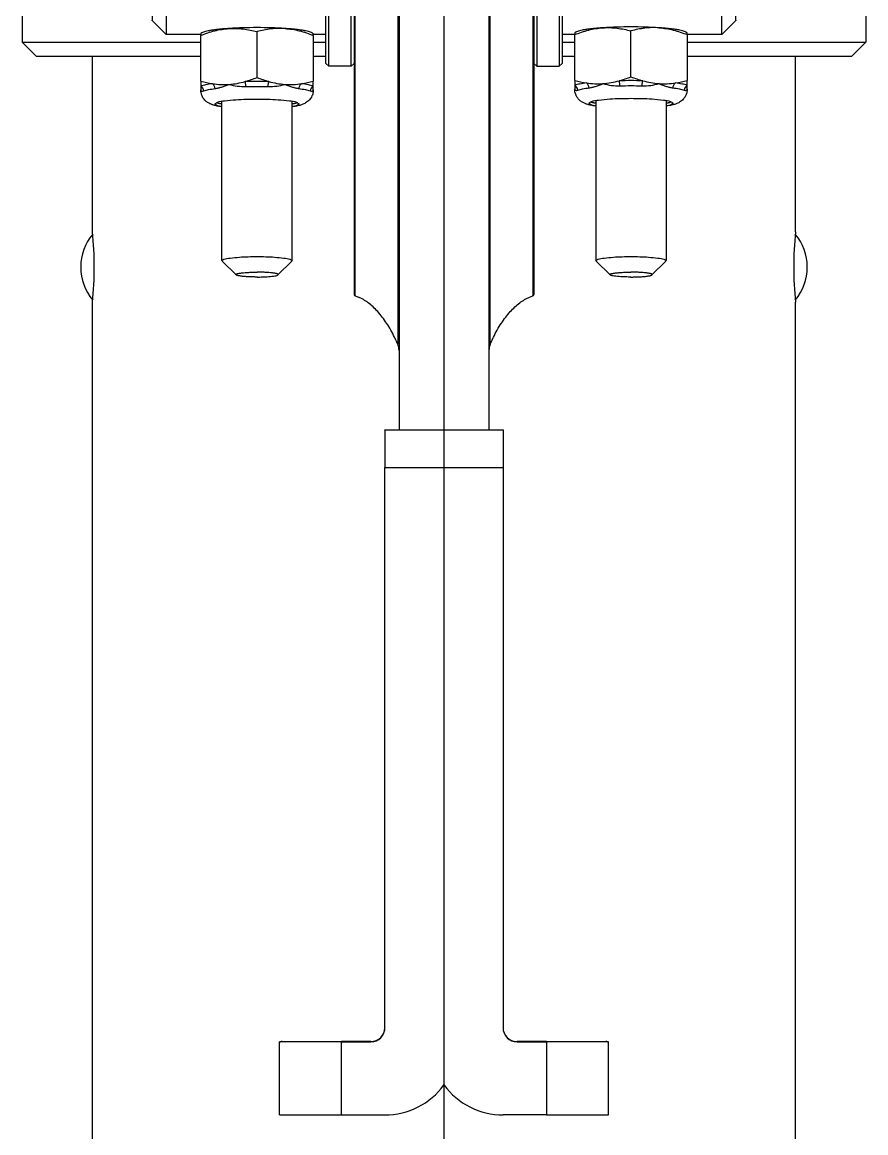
# Model space of a CAD drawing. Header units: millimetres. Extents: x -73584 to -37571, y -61249 to -50748.
# Drawn here: x -54564.3 to -54504.3, y -54487.4 to -54408.3 of the extents above; entities that cross this region are included whole.
import ezdxf

# ---------------------------------------------------------------- set-up
doc = ezdxf.new("R2010")
doc.units = ezdxf.units.MM
doc.header["$LTSCALE"] = 200
doc.linetypes.add('DOT_CENTER', pattern=[14, 12, -1, 0, -1])
doc.layers.add('1', color=7, linetype='Continuous')

# ---------------------------------------------------------------- blocks, each defined once
blk = doc.blocks.new('23-D0511-A_CLAMP-WASHER_Absen-M2_9__7', base_point=(459.095, -13.27))
at = {"color": 7, "linetype": 'Continuous'}
for p, q in [((459.295, -11.27), (459.095, -11.47)), ((459.095, -11.47), (461.245, -11.47)), ((459.095, -13.07), (459.095, -11.47)), ((459.295, -11.27), (459.8, -11.27)), ((459.8, -11.27), (461.345, -11.27)), ((461.245, -11.47), (461.345, -11.47)), ((461.345, -11.27), (464.8, -11.27)), ((461.345, -11.47), (466.095, -11.47)), ((464.8, -11.27), (465.1, -11.27)), ((465.1, -11.27), (466.095, -11.27)), ((466.095, -11.27), (472.895, -11.27)), ((466.095, -11.47), (470.945, -11.47)), ((470.945, -11.47), (473.095, -11.47)), ((472.895, -11.27), (473.095, -11.47)), ((473.095, -13.07), (473.095, -11.47)), ((459.095, -13.07), (461.245, -13.07)), ((459.295, -13.27), (459.095, -13.07)), ((466.095, -13.27), (459.295, -13.27)), ((461.245, -13.07), (461.345, -13.07)), ((461.345, -13.07), (466.095, -13.07)), ((466.095, -13.07), (470.945, -13.07)), ((471.487, -13.27), (466.095, -13.27)), ((470.945, -13.07), (473.095, -13.07)), ((471.591, -13.27), (471.487, -13.27)), ((472.383, -13.27), (471.591, -13.27)), ((472.895, -13.27), (472.383, -13.27)), ((472.895, -13.27), (473.095, -13.07))]:
    blk.add_line(p, q, dxfattribs=at)
at = {"layer": '1', "color": 1, "linetype": 'DOT_CENTER'}
blk.add_line((466.095, -42.42), (466.046, 2.074), dxfattribs=at)
blk = doc.blocks.new('23-D0511-A_CLAMP-WASHER_Absen-M2_9_2__12', base_point=(459.095, -28.07))
at = {"color": 7, "linetype": 'Continuous'}
for p, q in [((459.295, -26.07), (459.095, -26.27)), ((466.095, -26.07), (459.295, -26.07)), ((471.487, -26.07), (466.095, -26.07)), ((472.383, -26.07), (471.487, -26.07)), ((472.895, -26.07), (472.383, -26.07)), ((472.895, -26.07), (473.095, -26.27)), ((461.245, -26.27), (459.095, -26.27)), ((459.095, -26.27), (459.095, -27.87)), ((466.095, -26.27), (461.245, -26.27)), ((470.845, -26.27), (466.095, -26.27)), ((470.945, -26.27), (470.845, -26.27)), ((471.493, -26.27), (470.945, -26.27)), ((473.095, -26.27), (471.493, -26.27)), ((473.095, -26.27), (473.095, -27.87)), ((461.245, -27.87), (459.095, -27.87)), ((459.295, -28.07), (459.095, -27.87)), ((459.8, -28.07), (459.295, -28.07)), ((461.345, -28.07), (459.8, -28.07)), ((466.095, -27.87), (461.245, -27.87)), ((464.8, -28.07), (461.345, -28.07)), ((465.1, -28.07), (464.8, -28.07)), ((466.095, -28.07), (465.1, -28.07)), ((470.845, -27.87), (466.095, -27.87)), ((470.845, -28.07), (466.095, -28.07)), ((470.945, -27.87), (470.845, -27.87)), ((472.895, -28.07), (470.845, -28.07)), ((473.095, -27.87), (470.945, -27.87)), ((472.895, -28.07), (473.095, -27.87))]:
    blk.add_line(p, q, dxfattribs=at)
blk = doc.blocks.new('DEFAULT_5__13', base_point=(384.47, -31.37))
at = {"color": 7, "linetype": 'Continuous'}
for p, q in [((384.479, -7.97), (389.679, -7.97)), ((384.47, -12.38), (384.47, -15.47)), ((389.688, -14.47), (389.688, -12.38)), ((390.689, -15.47), (430.533, -15.47)), ((433.198, -15.47), (430.533, -15.47)), ((433.198, -15.47), (433.223, -15.47)), ((433.223, -15.47), (433.221, -16.47)), ((433.2, -22.87), (433.2, -16.47)), ((433.221, -22.87), (433.223, -23.87)), ((384.47, -26.96), (384.47, -23.87)), ((430.533, -23.87), (390.689, -23.87)), ((433.198, -23.87), (430.533, -23.87)), ((433.223, -23.87), (433.198, -23.87)), ((389.688, -26.96), (389.688, -24.87)), ((384.479, -31.365), (389.679, -31.37))]:
    blk.add_line(p, q, dxfattribs=at)
at = {"color": 140, "linetype": 'Continuous'}
for p, q in [((385.472, -12.38), (388.672, -12.38)), ((430.535, -16.47), (430.535, -22.87)), ((388.672, -26.96), (385.472, -26.96))]:
    blk.add_line(p, q, dxfattribs=at)
at = {"color": 7, "linetype": 'Continuous'}
for centre, radius, start, end in [((390.688, -14.47), 1, 180.00438, 270.00438), ((389.67, -15.47), 5.2, 179.99998, 233.871), ((389.67, -23.87), 5.2, 126.129, 180.00002), ((390.688, -24.87), 1, 89.99562, 179.99562)]:
    blk.add_arc(centre, radius, start, end, dxfattribs=at)
for points in [[(384.479, -7.97), (384.479, -7.971), (384.479, -7.977), (384.479, -7.984), (384.478, -7.998), (384.478, -8.034), (384.477, -8.084), (384.477, -8.172), (384.476, -8.284), (384.475, -8.419), (384.475, -8.574), (384.474, -8.749), (384.474, -8.94), (384.473, -9.146), (384.473, -9.364), (384.472, -9.592), (384.472, -10.067), (384.471, -10.554), (384.471, -11.039), (384.471, -11.394), (384.47, -11.737), (384.47, -12.067), (384.47, -12.38)], [(389.679, -7.97), (389.679, -7.971), (389.68, -7.979), (389.68, -7.987), (389.68, -8.004), (389.681, -8.047), (389.682, -8.106), (389.682, -8.208), (389.683, -8.337), (389.684, -8.489), (389.684, -8.698), (389.685, -8.933), (389.686, -9.187), (389.686, -9.455), (389.687, -9.734), (389.687, -10.209), (389.688, -10.684), (389.688, -11.145), (389.688, -11.585), (389.688, -11.997), (389.688, -12.38)], [(384.47, -26.96), (384.47, -27.273), (384.47, -27.603), (384.471, -27.946), (384.471, -28.301), (384.471, -28.786), (384.472, -29.273), (384.472, -29.748), (384.473, -29.976), (384.473, -30.194), (384.474, -30.4), (384.474, -30.591), (384.475, -30.766), (384.475, -30.921), (384.476, -31.056), (384.477, -31.168), (384.477, -31.256), (384.478, -31.306), (384.478, -31.342), (384.479, -31.354), (384.479, -31.358), (384.479, -31.364), (384.479, -31.365)], [(389.688, -26.96), (389.688, -27.343), (389.688, -27.755), (389.688, -28.195), (389.688, -28.656), (389.687, -29.131), (389.687, -29.606), (389.686, -29.885), (389.686, -30.153), (389.685, -30.407), (389.684, -30.642), (389.684, -30.851), (389.683, -31.003), (389.682, -31.132), (389.682, -31.234), (389.681, -31.293), (389.68, -31.336), (389.68, -31.35), (389.68, -31.356), (389.679, -31.368), (389.679, -31.37)]]:
    blk.add_spline(points, degree=3, dxfattribs=at)
blk = doc.blocks.new('DEFAULT_1__15', base_point=(457.344, -10.37))
at = {"color": 7, "linetype": 'Continuous'}
for p, q in [((457.682, -2.37), (457.544, -2.37)), ((458.024, -2.37), (457.682, -2.37)), ((458.024, -2.37), (459.8, -2.37)), ((459.8, -2.37), (460.808, -2.37)), ((460.808, -2.37), (461.287, -2.37)), ((458.289, -6.37), (460.542, -6.37)), ((457.544, -10.37), (457.682, -10.37)), ((457.682, -10.37), (458.024, -10.37)), ((459.8, -10.37), (458.024, -10.37)), ((460.808, -10.37), (459.8, -10.37)), ((461.287, -10.37), (460.808, -10.37))]:
    blk.add_line(p, q, dxfattribs=at)
for points in [[(457.344, -2.378), (457.35, -2.374), (457.356, -2.37)], [(457.356, -2.37), (457.379, -2.37), (457.403, -2.37)], [(457.426, -2.37), (457.414, -2.37), (457.403, -2.37)], [(457.455, -2.37), (457.44, -2.37), (457.426, -2.37)], [(457.544, -2.37), (457.528, -2.37), (457.513, -2.37), (457.482, -2.37), (457.455, -2.37)], [(461.345, -2.37), (461.318, -2.37), (461.287, -2.37)], [(461.423, -2.37), (461.405, -2.37), (461.386, -2.37), (461.367, -2.37), (461.345, -2.37)], [(457.403, -10.37), (457.414, -10.37), (457.426, -10.37)], [(457.426, -10.37), (457.44, -10.37), (457.455, -10.37)], [(457.455, -10.37), (457.484, -10.37), (457.513, -10.37), (457.527, -10.37), (457.544, -10.37)], [(461.287, -10.37), (461.344, -10.37), (461.386, -10.37), (461.405, -10.37), (461.423, -10.37)]]:
    blk.add_spline(points, degree=3, dxfattribs=at)
blk = doc.blocks.new('DEFAULT_2__17', base_point=(457.356, -36.97))
at = {"color": 7, "linetype": 'Continuous'}
for p, q in [((457.734, -28.97), (457.492, -28.97)), ((458.075, -28.97), (457.734, -28.97)), ((458.075, -28.97), (459.8, -28.97)), ((459.8, -28.97), (460.756, -28.97)), ((460.756, -28.97), (461.339, -28.97)), ((458.341, -32.97), (460.49, -32.97)), ((457.492, -36.97), (457.734, -36.97)), ((457.734, -36.97), (458.075, -36.97)), ((459.8, -36.97), (458.075, -36.97)), ((460.756, -36.97), (459.8, -36.97)), ((461.339, -36.97), (460.756, -36.97))]:
    blk.add_line(p, q, dxfattribs=at)
for points in [[(457.356, -28.97), (457.368, -28.972), (457.374, -28.97)], [(457.374, -28.97), (457.385, -28.973), (457.396, -28.978)], [(457.396, -28.978), (457.402, -28.974), (457.408, -28.97)], [(457.408, -28.97), (457.433, -28.97), (457.455, -28.97)], [(457.492, -28.97), (457.472, -28.97), (457.455, -28.97)], [(461.376, -28.97), (461.358, -28.97), (461.339, -28.97)], [(461.423, -28.97), (461.401, -28.97), (461.376, -28.97)], [(457.356, -36.97), (457.365, -36.97), (457.374, -36.97)], [(457.374, -36.97), (457.389, -36.97), (457.408, -36.97)], [(457.455, -36.97), (457.433, -36.97), (457.408, -36.97)], [(457.455, -36.97), (457.473, -36.97), (457.492, -36.97)], [(461.339, -36.97), (461.358, -36.97), (461.376, -36.97)], [(461.376, -36.97), (461.401, -36.97), (461.423, -36.97)]]:
    blk.add_spline(points, degree=3, dxfattribs=at)
blk = doc.blocks.new('DEFAULT_7__18', base_point=(461.339, -40.42))
at = {"color": 7, "linetype": 'Continuous'}
for p, q in [((462.345, 1.08), (461.345, 0.08)), ((462.345, 1.08), (462.37, 1.08)), ((464.8, 1.08), (462.37, 1.08)), ((465.1, 1.08), (464.8, 1.08)), ((468.3, 1.08), (465.1, 1.08)), ((469.82, 1.08), (468.3, 1.08)), ((469.845, 1.08), (469.82, 1.08)), ((469.845, 1.08), (470.845, 0.08)), ((470.813, 0.08), (461.345, 0.08)), ((461.345, -2.37), (461.345, 0.08)), ((470.845, 0.08), (470.813, 0.08)), ((470.845, -2.37), (470.845, 0.08)), ((470.845, -3.726), (470.845, -2.37)), ((470.845, -11.27), (470.845, -9.014)), ((461.345, -11.27), (461.345, -10.37)), ((470.845, -22.595), (470.845, -16.745)), ((461.339, -28.97), (461.345, -28.07)), ((470.845, -28.97), (470.845, -28.07)), ((470.845, -30.326), (470.845, -28.97)), ((470.845, -36.97), (470.845, -35.614)), ((461.345, -39.42), (461.339, -36.97)), ((470.845, -39.42), (470.845, -36.97)), ((461.345, -39.42), (470.813, -39.42)), ((462.345, -40.42), (461.345, -39.42)), ((469.845, -40.42), (470.845, -39.42)), ((470.813, -39.42), (470.845, -39.42)), ((462.37, -40.42), (462.345, -40.42)), ((462.37, -40.42), (464.8, -40.42)), ((464.8, -40.42), (465.1, -40.42)), ((465.1, -40.42), (468.3, -40.42)), ((468.3, -40.42), (469.82, -40.42)), ((469.82, -40.42), (469.845, -40.42))]:
    blk.add_line(p, q, dxfattribs=at)
for points in [[(470.821, -3.87), (470.839, -3.787), (470.845, -3.726)], [(470.845, -9.014), (470.839, -8.953), (470.821, -8.87)], [(470.821, -30.47), (470.839, -30.387), (470.845, -30.326)], [(470.845, -35.614), (470.839, -35.553), (470.821, -35.47)]]:
    blk.add_spline(points, degree=3, dxfattribs=at)
blk = doc.blocks.new('DEFAULT_8__20', base_point=(433.2, -26.07))
at = {"color": 7, "linetype": 'Continuous'}
for p, q in [((442.758, -13.361), (442.663, -13.584)), ((444.302, -13.27), (442.84, -13.27)), ((455.611, -13.27), (444.302, -13.27)), ((459.295, -13.27), (455.611, -13.27)), ((466.095, -13.27), (459.295, -13.27)), ((471.487, -13.27), (466.095, -13.27)), ((471.591, -13.27), (471.487, -13.27)), ((472.383, -13.27), (471.591, -13.27)), ((472.895, -13.27), (472.383, -13.27)), ((476.072, -13.27), (472.895, -13.27)), ((487.05, -13.27), (476.072, -13.27)), ((487.8, -13.27), (487.05, -13.27)), ((489.4, -13.27), (487.8, -13.27)), ((490.865, -13.27), (489.4, -13.27)), ((491.811, -13.27), (490.865, -13.27)), ((492.52, -13.27), (491.811, -13.27)), ((492.587, -13.27), (492.52, -13.27)), ((494.2, -13.27), (492.587, -13.27)), ((495.8, -13.27), (494.2, -13.27)), ((496.55, -13.27), (495.8, -13.27)), ((496.55, -13.27), (497.05, -13.27)), ((497.05, -13.27), (497.05, -16.47)), ((433.221, -16.47), (433.2, -16.47)), ((438.859, -16.47), (433.221, -16.47)), ((444.302, -16.47), (442.84, -16.47)), ((455.611, -16.47), (444.302, -16.47)), ((464.52, -16.47), (455.611, -16.47)), ((471.487, -16.47), (471.8, -16.47)), ((471.8, -16.47), (472.383, -16.47)), ((472.665, -16.47), (472.383, -16.47)), ((476.072, -16.47), (472.665, -16.47)), ((476.072, -16.47), (488.005, -16.47)), ((488.005, -16.47), (489.4, -16.47)), ((489.4, -16.47), (491.811, -16.47)), ((491.811, -16.47), (492.52, -16.47)), ((492.52, -16.47), (492.542, -16.47)), ((492.542, -16.47), (494.2, -16.47)), ((494.2, -16.47), (497.05, -16.47)), ((433.2, -22.87), (433.221, -22.87)), ((438.859, -22.87), (433.221, -22.87)), ((444.302, -22.87), (442.84, -22.87)), ((455.611, -22.87), (444.302, -22.87)), ((464.52, -22.87), (455.611, -22.87)), ((471.487, -22.87), (471.8, -22.87)), ((471.8, -22.87), (472.383, -22.87)), ((472.665, -22.87), (472.383, -22.87)), ((476.072, -22.87), (472.665, -22.87)), ((488.005, -22.87), (476.072, -22.87)), ((489.4, -22.87), (488.005, -22.87)), ((491.811, -22.87), (489.4, -22.87)), ((492.52, -22.87), (491.811, -22.87)), ((492.52, -22.87), (492.542, -22.87)), ((492.542, -22.87), (494.2, -22.87)), ((494.2, -22.87), (497.05, -22.87)), ((497.05, -26.07), (497.05, -22.87)), ((442.663, -25.756), (442.758, -25.98)), ((444.302, -26.07), (442.84, -26.07)), ((455.611, -26.07), (444.302, -26.07)), ((459.295, -26.07), (455.611, -26.07)), ((466.095, -26.07), (459.295, -26.07)), ((471.487, -26.07), (466.095, -26.07)), ((472.383, -26.07), (471.487, -26.07)), ((472.895, -26.07), (472.383, -26.07)), ((476.072, -26.07), (472.895, -26.07)), ((476.072, -26.07), (487.05, -26.07)), ((487.05, -26.07), (487.8, -26.07)), ((489.4, -26.07), (487.8, -26.07)), ((491.013, -26.07), (489.4, -26.07)), ((491.013, -26.07), (491.811, -26.07)), ((491.811, -26.07), (492.52, -26.07)), ((492.52, -26.07), (492.735, -26.07)), ((492.735, -26.07), (494.2, -26.07)), ((494.2, -26.07), (495.8, -26.07)), ((496.55, -26.07), (495.8, -26.07)), ((497.05, -26.07), (496.55, -26.07))]:
    blk.add_line(p, q, dxfattribs=at)
for centre, radius, start, end in [((438.872, -15.328), 1.142, 269.35372, 292.97819), ((471.493, -17.111), 0.641, 90.55571, 120.8367), ((464.525, -18.435), 1.235, 269.77204, 292.07279), ((464.525, -20.905), 1.235, 67.92721, 90.22796), ((438.872, -24.012), 1.142, 67.02181, 90.64629), ((471.493, -22.229), 0.641, 239.1633, 269.44429)]:
    blk.add_arc(centre, radius, start, end, dxfattribs=at)
for points in [[(442.84, -13.27), (442.829, -13.271), (442.819, -13.276), (442.808, -13.283), (442.798, -13.293), (442.788, -13.306), (442.778, -13.321), (442.768, -13.34), (442.758, -13.361)], [(439.8, -16.156), (440.321, -15.881), (440.801, -15.588), (441.238, -15.28), (441.627, -14.958), (441.966, -14.625), (442.252, -14.283), (442.485, -13.935), (442.663, -13.584)], [(439.318, -16.38), (439.379, -16.352), (439.441, -16.325), (439.502, -16.297), (439.562, -16.269), (439.622, -16.241), (439.682, -16.213), (439.741, -16.184), (439.8, -16.156)], [(470.845, -16.745), (470.885, -16.722), (470.925, -16.699), (470.965, -16.676), (471.005, -16.653), (471.045, -16.63), (471.085, -16.607), (471.125, -16.584), (471.165, -16.561)], [(464.989, -19.58), (465.775, -19.25), (466.547, -18.913), (467.304, -18.569), (468.045, -18.218), (468.77, -17.86), (469.479, -17.495), (470.17, -17.123), (470.845, -16.745)], [(464.989, -19.761), (465.775, -20.09), (466.547, -20.427), (467.304, -20.771), (468.045, -21.122), (468.77, -21.48), (469.479, -21.845), (470.17, -22.217), (470.845, -22.595)], [(470.845, -22.595), (470.885, -22.618), (470.925, -22.641), (470.965, -22.664), (471.005, -22.687), (471.045, -22.71), (471.085, -22.733), (471.125, -22.756), (471.165, -22.78)], [(439.318, -22.961), (439.379, -22.988), (439.441, -23.015), (439.502, -23.043), (439.562, -23.071), (439.622, -23.099), (439.682, -23.127), (439.741, -23.156), (439.8, -23.184)], [(439.8, -23.184), (440.321, -23.459), (440.801, -23.752), (441.238, -24.06), (441.627, -24.382), (441.966, -24.715), (442.252, -25.057), (442.485, -25.405), (442.663, -25.756)], [(442.758, -25.98), (442.768, -26), (442.778, -26.019), (442.788, -26.034), (442.798, -26.047), (442.808, -26.057), (442.819, -26.064), (442.829, -26.069), (442.84, -26.07)]]:
    blk.add_spline(points, degree=3, dxfattribs=at)
blk = doc.blocks.new('DEFAULT_6__22', base_point=(444.092, -35.47))
at = {"color": 7, "linetype": 'Continuous'}
for p, q in [((444.244, -4.88), (445.224, -3.887)), ((445.224, -3.887), (445.258, -3.87)), ((445.258, -3.87), (456.6, -3.87)), ((444.244, -7.86), (445.224, -8.853)), ((445.258, -8.87), (445.224, -8.853)), ((445.258, -8.87), (456.2, -8.87)), ((456.2, -8.87), (456.252, -8.87)), ((456.252, -8.87), (456.6, -8.87)), ((444.244, -31.48), (445.224, -30.487)), ((445.224, -30.487), (445.258, -30.47)), ((456.2, -30.47), (445.258, -30.47)), ((456.252, -30.47), (456.2, -30.47)), ((456.652, -30.47), (456.252, -30.47)), ((444.244, -34.46), (445.224, -35.453)), ((445.258, -35.47), (445.224, -35.453)), ((447.3, -35.47), (445.258, -35.47)), ((456.2, -35.47), (447.3, -35.47)), ((456.252, -35.47), (456.2, -35.47)), ((456.652, -35.47), (456.252, -35.47))]:
    blk.add_line(p, q, dxfattribs=at)
for points in [[(444.107, -5.761), (444.115, -5.618), (444.126, -5.474), (444.14, -5.335), (444.156, -5.204), (444.175, -5.088), (444.196, -4.992), (444.22, -4.922), (444.244, -4.88)], [(444.092, -6.37), (444.092, -6.303), (444.093, -6.233), (444.094, -6.16), (444.095, -6.085), (444.097, -6.007), (444.1, -5.927), (444.103, -5.845), (444.107, -5.761)], [(444.092, -6.37), (444.093, -6.557), (444.098, -6.763), (444.107, -6.985), (444.122, -7.214), (444.143, -7.436), (444.171, -7.632), (444.206, -7.78), (444.244, -7.86)], [(444.092, -32.97), (444.093, -32.783), (444.098, -32.577), (444.107, -32.355), (444.122, -32.126), (444.143, -31.904), (444.171, -31.708), (444.206, -31.56), (444.244, -31.48)], [(444.092, -32.97), (444.092, -33.037), (444.093, -33.107), (444.094, -33.18), (444.095, -33.255), (444.097, -33.333), (444.1, -33.413), (444.103, -33.495), (444.107, -33.579)], [(444.107, -33.579), (444.115, -33.722), (444.126, -33.866), (444.14, -34.005), (444.156, -34.136), (444.175, -34.252), (444.196, -34.348), (444.22, -34.419), (444.244, -34.46)]]:
    blk.add_spline(points, degree=3, dxfattribs=at)
blk = doc.blocks.new('23-B0027-A_CLAMP-HS-431-STAINLESS-STEEL__23', base_point=(384.47, -41.87))
for name, p in [('DEFAULT_7__18', (461.339, -40.42)), ('DEFAULT_1__15', (457.344, -10.37)), ('DEFAULT_6__22', (444.092, -35.47)), ('DEFAULT_5__13', (384.47, -31.37)), ('DEFAULT_8__20', (433.2, -26.07)), ('DEFAULT_2__17', (457.356, -36.97))]:
    blk.add_blockref(name, p)
blk = doc.blocks.new('23-A0267-A_CLAMP_STACKING_Absen_2__24', base_point=(384.47, -41.87))
for name, p in [('23-B0027-A_CLAMP-HS-431-STAINLESS-STEEL__23', (384.47, -41.87)), ('23-D0511-A_CLAMP-WASHER_Absen-M2_9__7', (459.095, -13.27)), ('23-D0511-A_CLAMP-WASHER_Absen-M2_9_2__12', (459.095, -28.07))]:
    blk.add_blockref(name, p)
blk = doc.blocks.new('DOWEL-PIN_DIN-7_Ø5h8x12_ALUMINUM_2__25', base_point=(442.456, -45.512))
at = {"color": 7, "linetype": 'Continuous'}
for start, end in [(229.82739, 270.00001), (270, 310.17262)]:
    blk.add_arc((444.8, -41.879), 3.633, start, end, dxfattribs=at)
blk = doc.blocks.new('DOWEL-PIN_DIN-7_Ø5h8x12_ALUMINUM_4__26', base_point=(442.456, 5.315))
at = {"color": 7, "linetype": 'Continuous'}
for start, end in [(90.00001, 130.17176), (49.82824, 89.99999)]:
    blk.add_arc((444.8, 2.539), 3.633, start, end, dxfattribs=at)
blk = doc.blocks.new('23-D0473-A_TUBE-1m-Ø50xS4-LADDER_STACKING_Absen__29', base_point=(-453.2, -44.67))
at = {"color": 7, "linetype": 'Continuous'}
for p, q in [((-422.7, 5.33), (442.3, 5.33)), ((447.3, 5.33), (459.8, 5.33)), ((459.8, 5.33), (459.8, 1.945)), ((459.8, 1.945), (459.8, 1.28)), ((459.8, 1.28), (459.8, -2.37)), ((459.8, -10.37), (459.8, -11.27)), ((459.8, -28.07), (459.8, -28.97)), ((459.8, -36.97), (459.8, -40.62)), ((459.8, -40.62), (459.8, -44.67)), ((-422.7, -44.67), (442.3, -44.67)), ((447.3, -44.67), (459.8, -44.67))]:
    blk.add_line(p, q, dxfattribs=at)
for centre, start, end in [((444.8, 30.33), 264.2893, 270), ((444.8, 30.33), 270, 275.7107), ((444.806, -69.668), 90.01413, 95.72504), ((444.794, -69.668), 84.27496, 89.98586)]:
    blk.add_arc(centre, 25.124, start, end, dxfattribs=at)
blk = doc.blocks.new('23-D0472-A_BACK-LADDER_STACKING_Absen__30', base_point=(-490.2, -49.67))
at = {"layer": '1', "color": 1, "linetype": 'DOT_CENTER'}
blk.add_line((511.8, -19.67), (-492.2, -19.67), dxfattribs=at)
blk = doc.blocks.new('23-D0471-A_MALE-KINGPIN_STACKING_Absen__31', base_point=(459.8, -49.67))
at = {"color": 7, "linetype": 'Continuous'}
for p, q in [((459.8, 9.33), (460.8, 10.33)), ((508.8, 10.33), (460.8, 10.33)), ((460.8, 10.33), (460.8, 2.691)), ((459.8, 9.33), (459.8, 5.33)), ((459.8, 5.33), (459.8, 1.945)), ((460.8, 2.691), (460.8, -2.37)), ((459.8, 1.945), (459.8, 1.28)), ((459.8, 1.28), (459.8, -2.37)), ((459.8, -10.37), (459.8, -11.27)), ((460.8, -10.37), (460.8, -11.27)), ((459.8, -28.07), (459.8, -28.97)), ((460.8, -28.07), (460.8, -28.97)), ((459.8, -36.97), (459.8, -40.62)), ((460.8, -36.97), (460.8, -49.67)), ((459.8, -40.62), (459.8, -44.67)), ((459.8, -44.67), (459.8, -48.67)), ((459.8, -48.67), (460.8, -49.67)), ((508.8, -49.67), (460.8, -49.67))]:
    blk.add_line(p, q, dxfattribs=at)
blk = doc.blocks.new('PH_23_LADDER-1m-KOLOM_STACKING_Absen__32', base_point=(-490.2, -49.67))
for name, p in [('23-D0472-A_BACK-LADDER_STACKING_Absen__30', (-490.2, -49.67)), ('23-D0471-A_MALE-KINGPIN_STACKING_Absen__31', (459.8, -49.67)), ('DOWEL-PIN_DIN-7_Ø5h8x12_ALUMINUM_4__26', (442.456, 5.315)), ('23-D0473-A_TUBE-1m-Ø50xS4-LADDER_STACKING_Absen__29', (-453.2, -44.67)), ('DOWEL-PIN_DIN-7_Ø5h8x12_ALUMINUM_2__25', (442.456, -45.512))]:
    blk.add_blockref(name, p)
blk = doc.blocks.new('23-A0235-B_WELDING-ASSEMBLY_LADDER-1m_STACKING_Absen__41', base_point=(-490.2, -49.67))
blk.add_blockref('PH_23_LADDER-1m-KOLOM_STACKING_Absen__32', (-490.2, -49.67))
blk = doc.blocks.new('23-D0511-A_CLAMP-WASHER_Absen-M2_9_2__42', base_point=(459.095, -13.27))
at = {"color": 7, "linetype": 'Continuous'}
for p, q in [((459.295, -11.27), (459.095, -11.47)), ((459.095, -11.47), (461.245, -11.47)), ((459.095, -13.07), (459.095, -11.47)), ((459.295, -11.27), (459.8, -11.27)), ((459.8, -11.27), (461.345, -11.27)), ((461.245, -11.47), (461.345, -11.47)), ((461.345, -11.27), (464.8, -11.27)), ((461.345, -11.47), (466.095, -11.47)), ((464.8, -11.27), (465.1, -11.27)), ((465.1, -11.27), (466.095, -11.27)), ((466.095, -11.27), (472.895, -11.27)), ((466.095, -11.47), (470.945, -11.47)), ((470.945, -11.47), (473.095, -11.47)), ((472.895, -11.27), (473.095, -11.47)), ((473.095, -13.07), (473.095, -11.47)), ((459.095, -13.07), (461.245, -13.07)), ((459.295, -13.27), (459.095, -13.07)), ((466.095, -13.27), (459.295, -13.27)), ((461.245, -13.07), (461.345, -13.07)), ((461.345, -13.07), (466.095, -13.07)), ((466.095, -13.07), (470.945, -13.07)), ((471.487, -13.27), (466.095, -13.27)), ((470.945, -13.07), (473.095, -13.07)), ((471.591, -13.27), (471.487, -13.27)), ((472.383, -13.27), (471.591, -13.27)), ((472.895, -13.27), (472.383, -13.27)), ((472.895, -13.27), (473.095, -13.07))]:
    blk.add_line(p, q, dxfattribs=at)
blk = doc.blocks.new('23-D0511-A_CLAMP-WASHER_Absen-M2_9__46', base_point=(459.095, -28.07))
at = {"color": 7, "linetype": 'Continuous'}
for p, q in [((459.295, -26.07), (459.095, -26.27)), ((466.095, -26.07), (459.295, -26.07)), ((471.487, -26.07), (466.095, -26.07)), ((472.383, -26.07), (471.487, -26.07)), ((472.895, -26.07), (472.383, -26.07)), ((472.895, -26.07), (473.095, -26.27)), ((461.245, -26.27), (459.095, -26.27)), ((459.095, -26.27), (459.095, -27.87)), ((466.095, -26.27), (461.245, -26.27)), ((470.845, -26.27), (466.095, -26.27)), ((470.945, -26.27), (470.845, -26.27)), ((471.493, -26.27), (470.945, -26.27)), ((473.095, -26.27), (471.493, -26.27)), ((473.095, -26.27), (473.095, -27.87)), ((461.245, -27.87), (459.095, -27.87)), ((459.295, -28.07), (459.095, -27.87)), ((459.8, -28.07), (459.295, -28.07)), ((461.345, -28.07), (459.8, -28.07)), ((466.095, -27.87), (461.245, -27.87)), ((464.8, -28.07), (461.345, -28.07)), ((465.1, -28.07), (464.8, -28.07)), ((466.095, -28.07), (465.1, -28.07)), ((470.845, -27.87), (466.095, -27.87)), ((470.845, -28.07), (466.095, -28.07)), ((470.945, -27.87), (470.845, -27.87)), ((472.895, -28.07), (470.845, -28.07)), ((473.095, -27.87), (470.945, -27.87)), ((472.895, -28.07), (473.095, -27.87))]:
    blk.add_line(p, q, dxfattribs=at)
blk = doc.blocks.new('DEFAULT_5__48', base_point=(384.47, -31.37))
at = {"color": 7, "linetype": 'Continuous'}
for p, q in [((384.479, -7.97), (389.679, -7.97)), ((384.47, -12.38), (384.47, -15.47)), ((389.67, -12.38), (389.67, -14.47)), ((389.688, -14.47), (389.688, -12.38)), ((390.67, -15.47), (390.689, -15.47)), ((390.689, -15.47), (430.533, -15.47)), ((433.198, -15.47), (430.533, -15.47)), ((433.198, -15.47), (433.223, -15.47)), ((433.2, -16.47), (433.198, -15.47)), ((433.223, -15.47), (433.221, -16.47)), ((433.221, -16.47), (433.2, -16.47)), ((433.2, -22.87), (433.2, -16.47)), ((433.198, -23.87), (433.2, -22.87)), ((433.2, -22.87), (433.221, -22.87)), ((433.221, -22.87), (433.223, -23.87)), ((384.47, -26.96), (384.47, -23.87)), ((390.689, -23.87), (390.67, -23.87)), ((430.533, -23.87), (390.689, -23.87)), ((433.198, -23.87), (430.533, -23.87)), ((433.223, -23.87), (433.198, -23.87)), ((389.67, -24.87), (389.67, -26.96)), ((389.688, -26.96), (389.688, -24.87)), ((384.479, -31.365), (389.679, -31.37))]:
    blk.add_line(p, q, dxfattribs=at)
at = {"color": 140, "linetype": 'Continuous'}
for p, q in [((384.47, -12.38), (385.472, -12.38)), ((385.472, -12.38), (388.672, -12.38)), ((388.672, -12.38), (389.67, -12.38)), ((389.688, -14.47), (389.67, -14.47)), ((430.533, -15.47), (430.535, -16.47)), ((430.535, -16.47), (430.535, -22.87)), ((430.535, -22.87), (430.533, -23.87)), ((389.67, -24.87), (389.688, -24.87)), ((385.472, -26.96), (384.47, -26.96)), ((388.672, -26.96), (385.472, -26.96)), ((389.67, -26.96), (388.672, -26.96))]:
    blk.add_line(p, q, dxfattribs=at)
at = {"color": 7, "linetype": 'Continuous'}
for centre, radius, start, end in [((390.67, -14.47), 1, 179.99994, 269.99994), ((390.688, -14.47), 1, 180.00438, 270.00438), ((389.67, -15.47), 5.2, 179.99998, 233.871), ((389.67, -23.87), 5.2, 126.129, 180.00002), ((390.67, -24.87), 1, 90.00006, 180.00006), ((390.688, -24.87), 1, 89.99562, 179.99562)]:
    blk.add_arc(centre, radius, start, end, dxfattribs=at)
for points in [[(384.479, -7.97), (384.479, -7.971), (384.479, -7.977), (384.479, -7.984), (384.478, -7.998), (384.478, -8.034), (384.477, -8.084), (384.477, -8.172), (384.476, -8.284), (384.475, -8.419), (384.475, -8.574), (384.474, -8.749), (384.474, -8.94), (384.473, -9.146), (384.473, -9.364), (384.472, -9.592), (384.472, -10.067), (384.471, -10.554), (384.471, -11.039), (384.471, -11.394), (384.47, -11.737), (384.47, -12.067), (384.47, -12.38)], [(389.67, -12.38), (389.67, -11.997), (389.67, -11.585), (389.671, -11.145), (389.671, -10.684), (389.671, -10.209), (389.672, -9.734), (389.673, -9.455), (389.673, -9.187), (389.674, -8.933), (389.674, -8.698), (389.675, -8.489), (389.677, -8.337), (389.68, -8.208), (389.682, -8.106), (389.681, -8.047), (389.68, -8.004), (389.68, -7.987), (389.68, -7.979), (389.679, -7.971), (389.679, -7.97)], [(389.679, -7.97), (389.679, -7.971), (389.68, -7.979), (389.68, -7.987), (389.68, -8.004), (389.681, -8.047), (389.682, -8.106), (389.682, -8.208), (389.683, -8.337), (389.684, -8.489), (389.684, -8.698), (389.685, -8.933), (389.686, -9.187), (389.686, -9.455), (389.687, -9.734), (389.687, -10.209), (389.688, -10.684), (389.688, -11.145), (389.688, -11.585), (389.688, -11.997), (389.688, -12.38)], [(384.47, -26.96), (384.47, -27.273), (384.47, -27.603), (384.471, -27.946), (384.471, -28.301), (384.471, -28.786), (384.472, -29.273), (384.472, -29.748), (384.473, -29.976), (384.473, -30.194), (384.474, -30.4), (384.474, -30.591), (384.475, -30.766), (384.475, -30.921), (384.476, -31.056), (384.477, -31.168), (384.477, -31.256), (384.478, -31.306), (384.478, -31.342), (384.479, -31.354), (384.479, -31.358), (384.479, -31.364), (384.479, -31.365)], [(389.679, -31.37), (389.679, -31.368), (389.68, -31.356), (389.68, -31.35), (389.68, -31.336), (389.681, -31.293), (389.682, -31.234), (389.68, -31.132), (389.677, -31.003), (389.675, -30.851), (389.674, -30.642), (389.674, -30.407), (389.673, -30.153), (389.673, -29.885), (389.672, -29.606), (389.671, -29.131), (389.671, -28.656), (389.671, -28.195), (389.67, -27.755), (389.67, -27.343), (389.67, -26.96)], [(389.688, -26.96), (389.688, -27.343), (389.688, -27.755), (389.688, -28.195), (389.688, -28.656), (389.687, -29.131), (389.687, -29.606), (389.686, -29.885), (389.686, -30.153), (389.685, -30.407), (389.684, -30.642), (389.684, -30.851), (389.683, -31.003), (389.682, -31.132), (389.682, -31.234), (389.681, -31.293), (389.68, -31.336), (389.68, -31.35), (389.68, -31.356), (389.679, -31.368), (389.679, -31.37)]]:
    blk.add_spline(points, degree=3, dxfattribs=at)
blk = doc.blocks.new('DEFAULT_2__50', base_point=(456.2, -10.37))
at = {"color": 7, "linetype": 'Continuous'}
for p, q in [((457.682, -2.37), (457.544, -2.37)), ((458.024, -2.37), (457.682, -2.37)), ((458.024, -2.37), (459.8, -2.37)), ((459.8, -2.37), (460.808, -2.37)), ((460.808, -2.37), (461.287, -2.37)), ((461.469, -2.451), (461.423, -2.37)), ((458.289, -6.37), (460.542, -6.37)), ((460.542, -6.37), (461.553, -6.37)), ((457.544, -10.37), (457.682, -10.37)), ((457.682, -10.37), (458.024, -10.37)), ((459.8, -10.37), (458.024, -10.37)), ((460.808, -10.37), (459.8, -10.37)), ((461.287, -10.37), (460.808, -10.37)), ((461.469, -10.289), (461.423, -10.37))]:
    blk.add_line(p, q, dxfattribs=at)
at = {"color": 140, "linetype": 'Continuous'}
for centre, radius, start, end in [((457.246, -2.087), 0.52, 280.92809, 326.97059), ((461.682, -5.476), 4.035, 164.0915, 181.44122), ((461.703, -7.261), 4.056, 178.60413, 195.86313), ((457.246, -10.653), 0.52, 33.02941, 79.07191)]:
    blk.add_arc(centre, radius, start, end, dxfattribs=at)
at = {"color": 7, "linetype": 'Continuous'}
for centre, radius, start, end in [((465.177, -4.289), 7.406, 164.9843, 171.62556), ((463.35, -4.019), 5.56, 171.63142, 183.61653), ((463.579, -3.96), 5.792, 184.05701, 195.72263), ((431.664, -6.299), 30.173, 359.8656, 3.66595), ((465.885, -3.32), 8.185, 195.66322, 201.87766), ((465.885, -9.42), 8.185, 158.12234, 164.33676), ((431.664, -6.441), 30.173, 356.33405, 0.1344), ((463.579, -8.78), 5.792, 164.27737, 175.94299), ((463.35, -8.721), 5.56, 176.38348, 188.36859), ((465.177, -8.451), 7.406, 188.37446, 195.01572)]:
    blk.add_arc(centre, radius, start, end, dxfattribs=at)
at = {"color": 140, "linetype": 'Continuous'}
for points in [[(457.403, -2.37), (457.353, -2.386), (457.325, -2.432), (457.322, -2.503), (457.345, -2.597)], [(457.85, -3.21), (457.771, -2.717), (457.682, -2.37)], [(457.345, -2.597), (457.429, -2.924), (457.503, -3.39)], [(457.503, -3.39), (457.604, -3.365), (457.699, -3.326), (457.782, -3.273), (457.85, -3.21)], [(457.503, -3.39), (457.544, -3.614), (457.608, -3.852), (457.696, -4.105), (457.801, -4.37)], [(457.648, -5.578), (457.751, -5.571), (457.847, -5.561), (457.933, -5.547), (458.004, -5.53)], [(458.004, -7.21), (458.013, -6.37), (458.004, -5.53)], [(457.648, -5.578), (457.657, -6.37), (457.648, -7.163)], [(457.648, -7.163), (457.751, -7.169), (457.847, -7.179), (457.933, -7.193), (458.004, -7.21)], [(457.801, -8.37), (457.696, -8.635), (457.608, -8.888), (457.544, -9.126), (457.503, -9.351)], [(457.503, -9.351), (457.429, -9.816), (457.345, -10.143)], [(457.503, -9.351), (457.604, -9.375), (457.699, -9.414), (457.782, -9.467), (457.85, -9.53)], [(457.345, -10.143), (457.322, -10.237), (457.325, -10.308), (457.353, -10.354), (457.403, -10.37)], [(457.682, -10.37), (457.771, -10.023), (457.85, -9.53)]]:
    blk.add_spline(points, degree=3, dxfattribs=at)
at = {"color": 7, "linetype": 'Continuous'}
for points in [[(457.344, -2.378), (457.35, -2.374), (457.356, -2.37)], [(457.356, -2.37), (457.379, -2.37), (457.403, -2.37)], [(457.426, -2.37), (457.414, -2.37), (457.403, -2.37)], [(457.455, -2.37), (457.44, -2.37), (457.426, -2.37)], [(457.544, -2.37), (457.528, -2.37), (457.513, -2.37), (457.482, -2.37), (457.455, -2.37)], [(461.345, -2.37), (461.318, -2.37), (461.287, -2.37)], [(461.287, -2.37), (461.467, -2.862), (461.612, -3.359), (461.716, -3.862), (461.775, -4.37)], [(461.423, -2.37), (461.405, -2.37), (461.386, -2.37), (461.367, -2.37), (461.345, -2.37)], [(456.2, -3.87), (456.2, -3.866), (456.201, -3.863), (456.229, -3.688), (456.258, -3.535), (456.288, -3.403), (456.319, -3.289), (456.351, -3.19), (456.383, -3.105), (456.426, -3.01), (456.479, -2.911), (456.547, -2.809), (456.631, -2.709), (456.738, -2.609), (456.852, -2.527), (456.973, -2.463), (457.037, -2.437), (457.121, -2.41), (457.224, -2.388), (457.344, -2.378)], [(461.775, -4.37), (461.75, -4.029), (461.72, -3.705), (461.685, -3.406), (461.647, -3.136), (461.606, -2.902), (461.562, -2.709), (461.516, -2.558), (461.469, -2.451)], [(456.219, -3.87), (456.31, -3.499), (456.41, -3.37)], [(456.41, -3.37), (456.528, -3.553), (456.631, -4.069), (456.708, -4.87), (456.755, -6.37), (456.708, -7.87), (456.631, -8.671), (456.528, -9.187), (456.41, -9.37)], [(456.509, -3.497), (456.497, -3.532), (456.484, -3.57), (456.472, -3.612), (456.461, -3.657), (456.45, -3.706), (456.439, -3.758), (456.428, -3.813), (456.417, -3.87)], [(461.775, -4.37), (461.784, -4.877), (461.746, -5.38), (461.667, -5.879), (461.553, -6.37)], [(461.775, -8.37), (461.784, -7.862), (461.746, -7.359), (461.667, -6.862), (461.553, -6.37)], [(461.775, -8.37), (461.717, -8.877), (461.612, -9.38), (461.467, -9.879), (461.287, -10.37)], [(461.469, -10.289), (461.516, -10.182), (461.562, -10.032), (461.606, -9.838), (461.647, -9.604), (461.685, -9.334), (461.72, -9.035), (461.75, -8.711), (461.775, -8.37)], [(457.403, -10.37), (457.256, -10.36), (457.112, -10.329), (456.973, -10.277), (456.824, -10.194), (456.71, -10.108), (456.631, -10.031), (456.523, -9.897), (456.442, -9.762), (456.383, -9.635), (456.345, -9.531), (456.307, -9.408), (456.27, -9.261), (456.235, -9.087), (456.201, -8.881), (456.2, -8.875), (456.2, -8.87)], [(456.41, -9.37), (456.31, -9.241), (456.219, -8.87)], [(456.417, -8.87), (456.428, -8.927), (456.439, -8.982), (456.45, -9.034), (456.461, -9.083), (456.472, -9.128), (456.484, -9.17), (456.497, -9.209), (456.509, -9.243)], [(457.403, -10.37), (457.414, -10.37), (457.426, -10.37)], [(457.426, -10.37), (457.44, -10.37), (457.455, -10.37)], [(457.455, -10.37), (457.484, -10.37), (457.513, -10.37), (457.527, -10.37), (457.544, -10.37)], [(461.287, -10.37), (461.344, -10.37), (461.386, -10.37), (461.405, -10.37), (461.423, -10.37)]]:
    blk.add_spline(points, degree=3, dxfattribs=at)
blk = doc.blocks.new('DEFAULT_1__52', base_point=(456.252, -36.97))
at = {"color": 7, "linetype": 'Continuous'}
for p, q in [((457.734, -28.97), (457.492, -28.97)), ((458.075, -28.97), (457.734, -28.97)), ((458.075, -28.97), (459.8, -28.97)), ((459.8, -28.97), (460.756, -28.97)), ((460.756, -28.97), (461.339, -28.97)), ((461.521, -29.051), (461.475, -28.97)), ((458.341, -32.97), (460.49, -32.97)), ((460.49, -32.97), (461.605, -32.97)), ((457.492, -36.97), (457.734, -36.97)), ((457.734, -36.97), (458.075, -36.97)), ((459.8, -36.97), (458.075, -36.97)), ((460.756, -36.97), (459.8, -36.97)), ((461.339, -36.97), (460.756, -36.97)), ((461.521, -36.889), (461.475, -36.97))]:
    blk.add_line(p, q, dxfattribs=at)
at = {"color": 140, "linetype": 'Continuous'}
for centre, radius, start, end in [((457.298, -28.687), 0.52, 280.92809, 326.97059), ((461.734, -32.076), 4.035, 164.0915, 181.44122), ((461.755, -33.861), 4.056, 178.60413, 195.86313), ((457.298, -37.253), 0.52, 33.02941, 79.07191)]:
    blk.add_arc(centre, radius, start, end, dxfattribs=at)
at = {"color": 7, "linetype": 'Continuous'}
for centre, radius, start, end in [((465.229, -30.889), 7.406, 164.9843, 171.62556), ((463.402, -30.619), 5.56, 171.63141, 183.61652), ((463.631, -30.56), 5.792, 184.05701, 195.72263), ((431.716, -32.899), 30.173, 359.8656, 3.66595), ((465.937, -29.92), 8.185, 195.66322, 201.87766), ((465.937, -36.02), 8.185, 158.12234, 164.33676), ((431.716, -33.041), 30.173, 356.33405, 0.1344), ((463.631, -35.38), 5.792, 164.27737, 175.94299), ((463.402, -35.321), 5.56, 176.38348, 188.36859), ((465.229, -35.051), 7.406, 188.37446, 195.01572)]:
    blk.add_arc(centre, radius, start, end, dxfattribs=at)
for points in [[(456.252, -30.47), (456.252, -30.466), (456.253, -30.463), (456.281, -30.288), (456.31, -30.135), (456.34, -30.003), (456.371, -29.889), (456.403, -29.79), (456.435, -29.705), (456.477, -29.61), (456.531, -29.511), (456.599, -29.409), (456.683, -29.309), (456.777, -29.22), (456.868, -29.15), (456.952, -29.099), (457.025, -29.063), (457.148, -29.016), (457.26, -28.987), (457.356, -28.97)], [(457.356, -28.97), (457.368, -28.972), (457.374, -28.97)], [(457.374, -28.97), (457.385, -28.973), (457.396, -28.978)], [(457.396, -28.978), (457.402, -28.974), (457.408, -28.97)], [(457.408, -28.97), (457.433, -28.97), (457.455, -28.97)], [(457.492, -28.97), (457.472, -28.97), (457.455, -28.97)], [(461.376, -28.97), (461.358, -28.97), (461.339, -28.97)], [(461.339, -28.97), (461.519, -29.462), (461.664, -29.959), (461.768, -30.462), (461.827, -30.97)], [(461.423, -28.97), (461.401, -28.97), (461.376, -28.97)], [(461.475, -28.97), (461.456, -28.97), (461.438, -28.97), (461.431, -28.97), (461.423, -28.97)], [(461.827, -30.97), (461.801, -30.629), (461.771, -30.305), (461.737, -30.006), (461.699, -29.736), (461.658, -29.502), (461.614, -29.309), (461.568, -29.158), (461.521, -29.051)], [(456.271, -30.47), (456.361, -30.099), (456.461, -29.97)], [(456.461, -29.97), (456.58, -30.153), (456.683, -30.669), (456.76, -31.47), (456.807, -32.97), (456.76, -34.47), (456.683, -35.271), (456.58, -35.787), (456.461, -35.97)], [(456.561, -30.097), (456.548, -30.132), (456.536, -30.17), (456.524, -30.212), (456.513, -30.257), (456.501, -30.306), (456.49, -30.358), (456.48, -30.413), (456.469, -30.47)], [(461.827, -30.97), (461.836, -31.477), (461.798, -31.98), (461.719, -32.479), (461.605, -32.97)], [(461.827, -34.97), (461.836, -34.462), (461.798, -33.959), (461.719, -33.462), (461.605, -32.97)], [(457.356, -36.97), (457.26, -36.953), (457.148, -36.924), (457.025, -36.877), (456.925, -36.826), (456.808, -36.746), (456.683, -36.631), (456.575, -36.497), (456.494, -36.362), (456.435, -36.235), (456.396, -36.131), (456.359, -36.008), (456.322, -35.861), (456.287, -35.687), (456.253, -35.481), (456.252, -35.475), (456.252, -35.47)], [(456.461, -35.97), (456.361, -35.841), (456.271, -35.47)], [(456.469, -35.47), (456.48, -35.527), (456.49, -35.582), (456.501, -35.634), (456.513, -35.683), (456.524, -35.728), (456.536, -35.77), (456.548, -35.809), (456.561, -35.843)], [(461.827, -34.97), (461.768, -35.477), (461.664, -35.98), (461.518, -36.479), (461.339, -36.97)], [(461.521, -36.889), (461.568, -36.782), (461.614, -36.632), (461.658, -36.438), (461.699, -36.204), (461.737, -35.934), (461.771, -35.635), (461.801, -35.311), (461.827, -34.97)], [(457.356, -36.97), (457.365, -36.97), (457.374, -36.97)], [(457.374, -36.97), (457.389, -36.97), (457.408, -36.97)], [(457.455, -36.97), (457.433, -36.97), (457.408, -36.97)], [(457.455, -36.97), (457.473, -36.97), (457.492, -36.97)], [(461.339, -36.97), (461.358, -36.97), (461.376, -36.97)], [(461.376, -36.97), (461.401, -36.97), (461.423, -36.97)], [(461.423, -36.97), (461.428, -36.97), (461.434, -36.97), (461.456, -36.97), (461.475, -36.97)]]:
    blk.add_spline(points, degree=3, dxfattribs=at)
at = {"color": 140, "linetype": 'Continuous'}
for points in [[(457.455, -28.97), (457.405, -28.986), (457.377, -29.032), (457.374, -29.103), (457.397, -29.197)], [(457.397, -29.197), (457.48, -29.524), (457.555, -29.99)], [(457.901, -29.81), (457.823, -29.317), (457.734, -28.97)], [(457.555, -29.99), (457.656, -29.965), (457.751, -29.926), (457.834, -29.873), (457.901, -29.81)], [(457.555, -29.99), (457.595, -30.214), (457.66, -30.452), (457.748, -30.705), (457.853, -30.97)], [(457.7, -32.178), (457.803, -32.171), (457.899, -32.161), (457.985, -32.147), (458.056, -32.13)], [(457.7, -32.178), (457.709, -32.97), (457.7, -33.763)], [(458.056, -33.81), (458.065, -32.97), (458.056, -32.13)], [(457.7, -33.763), (457.803, -33.769), (457.899, -33.779), (457.985, -33.793), (458.056, -33.81)], [(457.853, -34.97), (457.748, -35.235), (457.66, -35.488), (457.595, -35.726), (457.555, -35.951)], [(457.555, -35.951), (457.48, -36.416), (457.397, -36.743)], [(457.555, -35.951), (457.656, -35.975), (457.751, -36.014), (457.834, -36.067), (457.901, -36.13)], [(457.734, -36.97), (457.823, -36.623), (457.901, -36.13)], [(457.397, -36.743), (457.374, -36.837), (457.377, -36.908), (457.405, -36.954), (457.455, -36.97)]]:
    blk.add_spline(points, degree=3, dxfattribs=at)
blk = doc.blocks.new('DEFAULT_7__53', base_point=(461.339, -40.42))
at = {"color": 7, "linetype": 'Continuous'}
for p, q in [((462.345, 1.08), (461.345, 0.08)), ((462.345, 1.08), (462.37, 1.08)), ((464.8, 1.08), (462.37, 1.08)), ((465.1, 1.08), (464.8, 1.08)), ((468.3, 1.08), (465.1, 1.08)), ((469.82, 1.08), (468.3, 1.08)), ((469.845, 1.08), (469.82, 1.08)), ((469.845, 1.08), (470.845, 0.08)), ((470.813, 0.08), (461.345, 0.08)), ((461.345, -2.37), (461.345, 0.08)), ((470.845, 0.08), (470.813, 0.08)), ((470.845, -2.37), (470.845, 0.08)), ((470.845, -3.726), (470.845, -2.37)), ((470.845, -11.27), (470.845, -9.014)), ((461.345, -11.27), (461.345, -10.37)), ((470.845, -22.595), (470.845, -16.745)), ((461.339, -28.97), (461.345, -28.07)), ((470.845, -28.97), (470.845, -28.07)), ((470.845, -30.326), (470.845, -28.97)), ((470.845, -36.97), (470.845, -35.614)), ((461.345, -39.42), (461.339, -36.97)), ((470.845, -39.42), (470.845, -36.97)), ((461.345, -39.42), (470.813, -39.42)), ((462.345, -40.42), (461.345, -39.42)), ((469.845, -40.42), (470.845, -39.42)), ((470.813, -39.42), (470.845, -39.42)), ((462.37, -40.42), (462.345, -40.42)), ((462.37, -40.42), (464.8, -40.42)), ((464.8, -40.42), (465.1, -40.42)), ((465.1, -40.42), (468.3, -40.42)), ((468.3, -40.42), (469.82, -40.42)), ((469.82, -40.42), (469.845, -40.42))]:
    blk.add_line(p, q, dxfattribs=at)
for points in [[(470.821, -3.87), (470.839, -3.787), (470.845, -3.726)], [(470.845, -9.014), (470.839, -8.953), (470.821, -8.87)], [(470.821, -30.47), (470.839, -30.387), (470.845, -30.326)], [(470.845, -35.614), (470.839, -35.553), (470.821, -35.47)]]:
    blk.add_spline(points, degree=3, dxfattribs=at)
blk = doc.blocks.new('DEFAULT_8__55', base_point=(430.535, -26.07))
at = {"color": 7, "linetype": 'Continuous'}
for p, q in [((442.758, -13.361), (442.663, -13.584)), ((444.302, -13.27), (442.84, -13.27)), ((455.611, -13.27), (444.302, -13.27)), ((459.295, -13.27), (455.611, -13.27)), ((466.095, -13.27), (459.295, -13.27)), ((471.487, -13.27), (466.095, -13.27)), ((471.591, -13.27), (471.487, -13.27)), ((472.383, -13.27), (471.591, -13.27)), ((472.895, -13.27), (472.383, -13.27)), ((476.072, -13.27), (472.895, -13.27)), ((476.072, -13.27), (476.072, -16.47)), ((487.05, -13.27), (476.072, -13.27)), ((487.8, -13.27), (487.05, -13.27)), ((489.4, -13.27), (487.8, -13.27)), ((490.865, -13.27), (489.4, -13.27)), ((491.811, -13.27), (490.865, -13.27)), ((492.52, -13.27), (491.811, -13.27)), ((492.587, -13.27), (492.52, -13.27)), ((494.2, -13.27), (492.587, -13.27)), ((495.8, -13.27), (494.2, -13.27)), ((496.55, -13.27), (495.8, -13.27)), ((496.55, -13.27), (497.05, -13.27)), ((497.05, -13.27), (497.05, -16.47)), ((433.221, -16.47), (433.2, -16.47)), ((438.859, -16.47), (433.221, -16.47)), ((442.84, -16.47), (438.859, -16.47)), ((444.302, -16.47), (442.84, -16.47)), ((455.611, -16.47), (444.302, -16.47)), ((464.52, -16.47), (455.611, -16.47)), ((471.487, -16.47), (471.8, -16.47)), ((471.8, -16.47), (472.383, -16.47)), ((472.665, -16.47), (472.383, -16.47)), ((476.072, -16.47), (472.665, -16.47)), ((476.072, -16.47), (488.005, -16.47)), ((488.005, -16.47), (489.4, -16.47)), ((489.4, -16.47), (491.811, -16.47)), ((491.811, -16.47), (492.52, -16.47)), ((492.52, -16.47), (492.542, -16.47)), ((492.542, -16.47), (494.2, -16.47)), ((494.2, -16.47), (497.05, -16.47)), ((433.2, -22.87), (433.221, -22.87)), ((438.859, -22.87), (433.221, -22.87)), ((442.84, -22.87), (438.859, -22.87)), ((444.302, -22.87), (442.84, -22.87)), ((455.611, -22.87), (444.302, -22.87)), ((464.52, -22.87), (455.611, -22.87)), ((471.487, -22.87), (471.8, -22.87)), ((471.8, -22.87), (472.383, -22.87)), ((472.665, -22.87), (472.383, -22.87)), ((476.072, -22.87), (472.665, -22.87)), ((488.005, -22.87), (476.072, -22.87)), ((476.072, -22.87), (476.072, -26.07)), ((489.4, -22.87), (488.005, -22.87)), ((491.811, -22.87), (489.4, -22.87)), ((492.52, -22.87), (491.811, -22.87)), ((492.52, -22.87), (492.542, -22.87)), ((492.542, -22.87), (494.2, -22.87)), ((494.2, -22.87), (497.05, -22.87)), ((497.05, -26.07), (497.05, -22.87)), ((442.663, -25.756), (442.758, -25.98)), ((444.302, -26.07), (442.84, -26.07)), ((455.611, -26.07), (444.302, -26.07)), ((459.295, -26.07), (455.611, -26.07)), ((466.095, -26.07), (459.295, -26.07)), ((471.487, -26.07), (466.095, -26.07)), ((472.383, -26.07), (471.487, -26.07)), ((472.895, -26.07), (472.383, -26.07)), ((476.072, -26.07), (472.895, -26.07)), ((476.072, -26.07), (487.05, -26.07)), ((487.05, -26.07), (487.8, -26.07)), ((489.4, -26.07), (487.8, -26.07)), ((491.013, -26.07), (489.4, -26.07)), ((491.013, -26.07), (491.811, -26.07)), ((491.811, -26.07), (492.52, -26.07)), ((492.52, -26.07), (492.735, -26.07)), ((492.735, -26.07), (494.2, -26.07)), ((494.2, -26.07), (495.8, -26.07)), ((496.55, -26.07), (495.8, -26.07)), ((497.05, -26.07), (496.55, -26.07))]:
    blk.add_line(p, q, dxfattribs=at)
at = {"color": 140, "linetype": 'Continuous'}
for p, q in [((442.758, -13.361), (471.165, -13.361)), ((472.383, -13.27), (472.383, -16.47)), ((492.52, -16.47), (492.52, -13.27)), ((430.535, -16.47), (430.535, -22.87)), ((464.989, -16.38), (439.318, -16.38)), ((472.383, -22.87), (472.383, -26.07)), ((492.52, -26.07), (492.52, -22.87)), ((439.318, -22.961), (464.989, -22.961)), ((471.165, -25.98), (442.758, -25.98))]:
    blk.add_line(p, q, dxfattribs=at)
at = {"color": 7, "linetype": 'Continuous'}
for centre, radius, start, end in [((471.493, -13.911), 0.641, 90.55571, 120.8367), ((438.872, -15.328), 1.142, 269.35372, 292.97819), ((464.525, -15.235), 1.235, 269.77204, 292.07279), ((471.493, -17.111), 0.641, 90.55571, 120.8367), ((464.525, -18.435), 1.235, 269.77204, 292.07279), ((464.525, -20.905), 1.235, 67.92721, 90.22796), ((438.872, -24.012), 1.142, 67.02181, 90.64629), ((464.525, -24.105), 1.235, 67.92721, 90.22796), ((471.493, -22.229), 0.641, 239.1633, 269.44429), ((471.493, -25.429), 0.641, 239.16329, 269.4443)]:
    blk.add_arc(centre, radius, start, end, dxfattribs=at)
for points in [[(442.84, -13.27), (442.829, -13.271), (442.819, -13.276), (442.808, -13.283), (442.798, -13.293), (442.788, -13.306), (442.778, -13.321), (442.768, -13.34), (442.758, -13.361)], [(464.989, -16.38), (465.822, -16.03), (466.639, -15.672), (467.439, -15.306), (468.222, -14.932), (468.986, -14.55), (469.732, -14.161), (470.458, -13.764), (471.165, -13.361)], [(439.8, -16.156), (440.321, -15.881), (440.801, -15.588), (441.238, -15.28), (441.627, -14.958), (441.966, -14.625), (442.252, -14.283), (442.485, -13.935), (442.663, -13.584)], [(439.318, -16.38), (439.379, -16.352), (439.441, -16.325), (439.502, -16.297), (439.562, -16.269), (439.622, -16.241), (439.682, -16.213), (439.741, -16.184), (439.8, -16.156)], [(470.845, -16.745), (470.885, -16.722), (470.925, -16.699), (470.965, -16.676), (471.005, -16.653), (471.045, -16.63), (471.085, -16.607), (471.125, -16.584), (471.165, -16.561)], [(464.989, -19.58), (465.775, -19.25), (466.547, -18.913), (467.304, -18.569), (468.045, -18.218), (468.77, -17.86), (469.479, -17.495), (470.17, -17.123), (470.845, -16.745)], [(464.989, -19.761), (465.775, -20.09), (466.547, -20.427), (467.304, -20.771), (468.045, -21.122), (468.77, -21.48), (469.479, -21.845), (470.17, -22.217), (470.845, -22.595)], [(470.845, -22.595), (470.885, -22.618), (470.925, -22.641), (470.965, -22.664), (471.005, -22.687), (471.045, -22.71), (471.085, -22.733), (471.125, -22.756), (471.165, -22.78)], [(439.318, -22.961), (439.379, -22.988), (439.441, -23.015), (439.502, -23.043), (439.562, -23.071), (439.622, -23.099), (439.682, -23.127), (439.741, -23.156), (439.8, -23.184)], [(439.8, -23.184), (440.321, -23.459), (440.801, -23.752), (441.238, -24.06), (441.627, -24.382), (441.966, -24.715), (442.252, -25.057), (442.485, -25.405), (442.663, -25.756)], [(464.989, -22.961), (465.822, -23.31), (466.639, -23.668), (467.439, -24.034), (468.222, -24.408), (468.986, -24.79), (469.732, -25.179), (470.458, -25.576), (471.165, -25.98)], [(442.758, -25.98), (442.768, -26), (442.778, -26.019), (442.788, -26.034), (442.798, -26.047), (442.808, -26.057), (442.819, -26.064), (442.829, -26.069), (442.84, -26.07)]]:
    blk.add_spline(points, degree=3, dxfattribs=at)
blk = doc.blocks.new('DEFAULT_6__57', base_point=(444.092, -35.47))
at = {"color": 7, "linetype": 'Continuous'}
for p, q in [((444.244, -4.88), (445.224, -3.887)), ((445.224, -3.887), (445.258, -3.87)), ((445.258, -3.87), (456.6, -3.87)), ((444.244, -7.86), (445.224, -8.853)), ((445.258, -8.87), (445.224, -8.853)), ((445.258, -8.87), (456.2, -8.87)), ((456.2, -8.87), (456.252, -8.87)), ((456.252, -8.87), (456.6, -8.87)), ((444.244, -31.48), (445.224, -30.487)), ((445.224, -30.487), (445.258, -30.47)), ((456.2, -30.47), (445.258, -30.47)), ((456.252, -30.47), (456.2, -30.47)), ((456.652, -30.47), (456.252, -30.47)), ((444.244, -34.46), (445.224, -35.453)), ((445.258, -35.47), (445.224, -35.453)), ((447.3, -35.47), (445.258, -35.47)), ((456.2, -35.47), (447.3, -35.47)), ((456.252, -35.47), (456.2, -35.47)), ((456.652, -35.47), (456.252, -35.47))]:
    blk.add_line(p, q, dxfattribs=at)
for points in [[(445.258, -3.87), (445.357, -4.022), (445.442, -4.452), (445.507, -5.12), (445.545, -6.37), (445.507, -7.62), (445.442, -8.288), (445.357, -8.718), (445.258, -8.87)], [(444.107, -5.761), (444.115, -5.618), (444.126, -5.474), (444.14, -5.335), (444.156, -5.204), (444.175, -5.088), (444.196, -4.992), (444.22, -4.922), (444.244, -4.88)], [(444.244, -4.88), (444.246, -4.879), (444.253, -4.873), (444.28, -4.876), (444.307, -4.916), (444.333, -4.993), (444.356, -5.099), (444.375, -5.215), (444.388, -5.325), (444.397, -5.415), (444.416, -5.656), (444.429, -5.923), (444.433, -6.042), (444.436, -6.192), (444.437, -6.37)], [(444.092, -6.37), (444.092, -6.303), (444.093, -6.233), (444.094, -6.16), (444.095, -6.085), (444.097, -6.007), (444.1, -5.927), (444.103, -5.845), (444.107, -5.761)], [(444.092, -6.37), (444.093, -6.557), (444.098, -6.763), (444.107, -6.985), (444.122, -7.214), (444.143, -7.436), (444.171, -7.632), (444.206, -7.78), (444.244, -7.86)], [(444.244, -7.86), (444.246, -7.861), (444.253, -7.867), (444.28, -7.864), (444.307, -7.824), (444.333, -7.747), (444.356, -7.641), (444.375, -7.525), (444.388, -7.415), (444.397, -7.325), (444.416, -7.085), (444.429, -6.817), (444.434, -6.645), (444.436, -6.494), (444.437, -6.37)], [(445.258, -30.47), (445.357, -30.622), (445.442, -31.052), (445.507, -31.72), (445.545, -32.97), (445.507, -34.22), (445.442, -34.888), (445.357, -35.318), (445.258, -35.47)], [(444.092, -32.97), (444.093, -32.783), (444.098, -32.577), (444.107, -32.355), (444.122, -32.126), (444.143, -31.904), (444.171, -31.708), (444.206, -31.56), (444.244, -31.48)], [(444.244, -31.48), (444.246, -31.479), (444.253, -31.473), (444.28, -31.476), (444.307, -31.516), (444.333, -31.593), (444.342, -31.628), (444.353, -31.685), (444.367, -31.766), (444.382, -31.874), (444.397, -32.015), (444.405, -32.097), (444.413, -32.209), (444.422, -32.352), (444.429, -32.523), (444.435, -32.744), (444.437, -32.97)], [(444.092, -32.97), (444.092, -33.037), (444.093, -33.107), (444.094, -33.18), (444.095, -33.255), (444.097, -33.333), (444.1, -33.413), (444.103, -33.495), (444.107, -33.579)], [(444.244, -34.46), (444.246, -34.461), (444.253, -34.467), (444.28, -34.464), (444.307, -34.424), (444.333, -34.347), (444.342, -34.312), (444.353, -34.255), (444.367, -34.174), (444.382, -34.066), (444.397, -33.925), (444.416, -33.685), (444.429, -33.417), (444.434, -33.245), (444.436, -33.094), (444.437, -32.97)], [(444.107, -33.579), (444.115, -33.722), (444.126, -33.866), (444.14, -34.005), (444.156, -34.136), (444.175, -34.252), (444.196, -34.348), (444.22, -34.419), (444.244, -34.46)]]:
    blk.add_spline(points, degree=3, dxfattribs=at)
blk = doc.blocks.new('23-B0027-A_CLAMP-HS-431-STAINLESS-STEEL__58', base_point=(384.47, -41.87))
for name, p in [('DEFAULT_7__53', (461.339, -40.42)), ('DEFAULT_2__50', (456.2, -10.37)), ('DEFAULT_6__57', (444.092, -35.47)), ('DEFAULT_5__48', (384.47, -31.37)), ('DEFAULT_8__55', (430.535, -26.07)), ('DEFAULT_1__52', (456.252, -36.97))]:
    blk.add_blockref(name, p)
blk = doc.blocks.new('23-A0267-A_CLAMP_STACKING_Absen__59', base_point=(384.47, -41.87))
for name, p in [('23-B0027-A_CLAMP-HS-431-STAINLESS-STEEL__58', (384.47, -41.87)), ('23-D0511-A_CLAMP-WASHER_Absen-M2_9_2__42', (459.095, -13.27)), ('23-D0511-A_CLAMP-WASHER_Absen-M2_9__46', (459.095, -28.07))]:
    blk.add_blockref(name, p)
blk = doc.blocks.new('23-A0225-B_LADDER-1m_STACKING_Absen__66', base_point=(-490.2, -49.67))
for name, p in [('23-A0235-B_WELDING-ASSEMBLY_LADDER-1m_STACKING_Absen__41', (-490.2, -49.67)), ('23-A0267-A_CLAMP_STACKING_Absen_2__24', (384.47, -41.87)), ('23-A0267-A_CLAMP_STACKING_Absen__59', (384.47, -41.87))]:
    blk.add_blockref(name, p)

msp = doc.modelspace()

# ---------------------------------------------------------------- block references
at = {"rotation": 90}
msp.add_blockref('23-A0225-B_LADDER-1m_STACKING_Absen__66', (-54504.278, -55360.758), dxfattribs=at)

doc.saveas('drawing.dxf')
